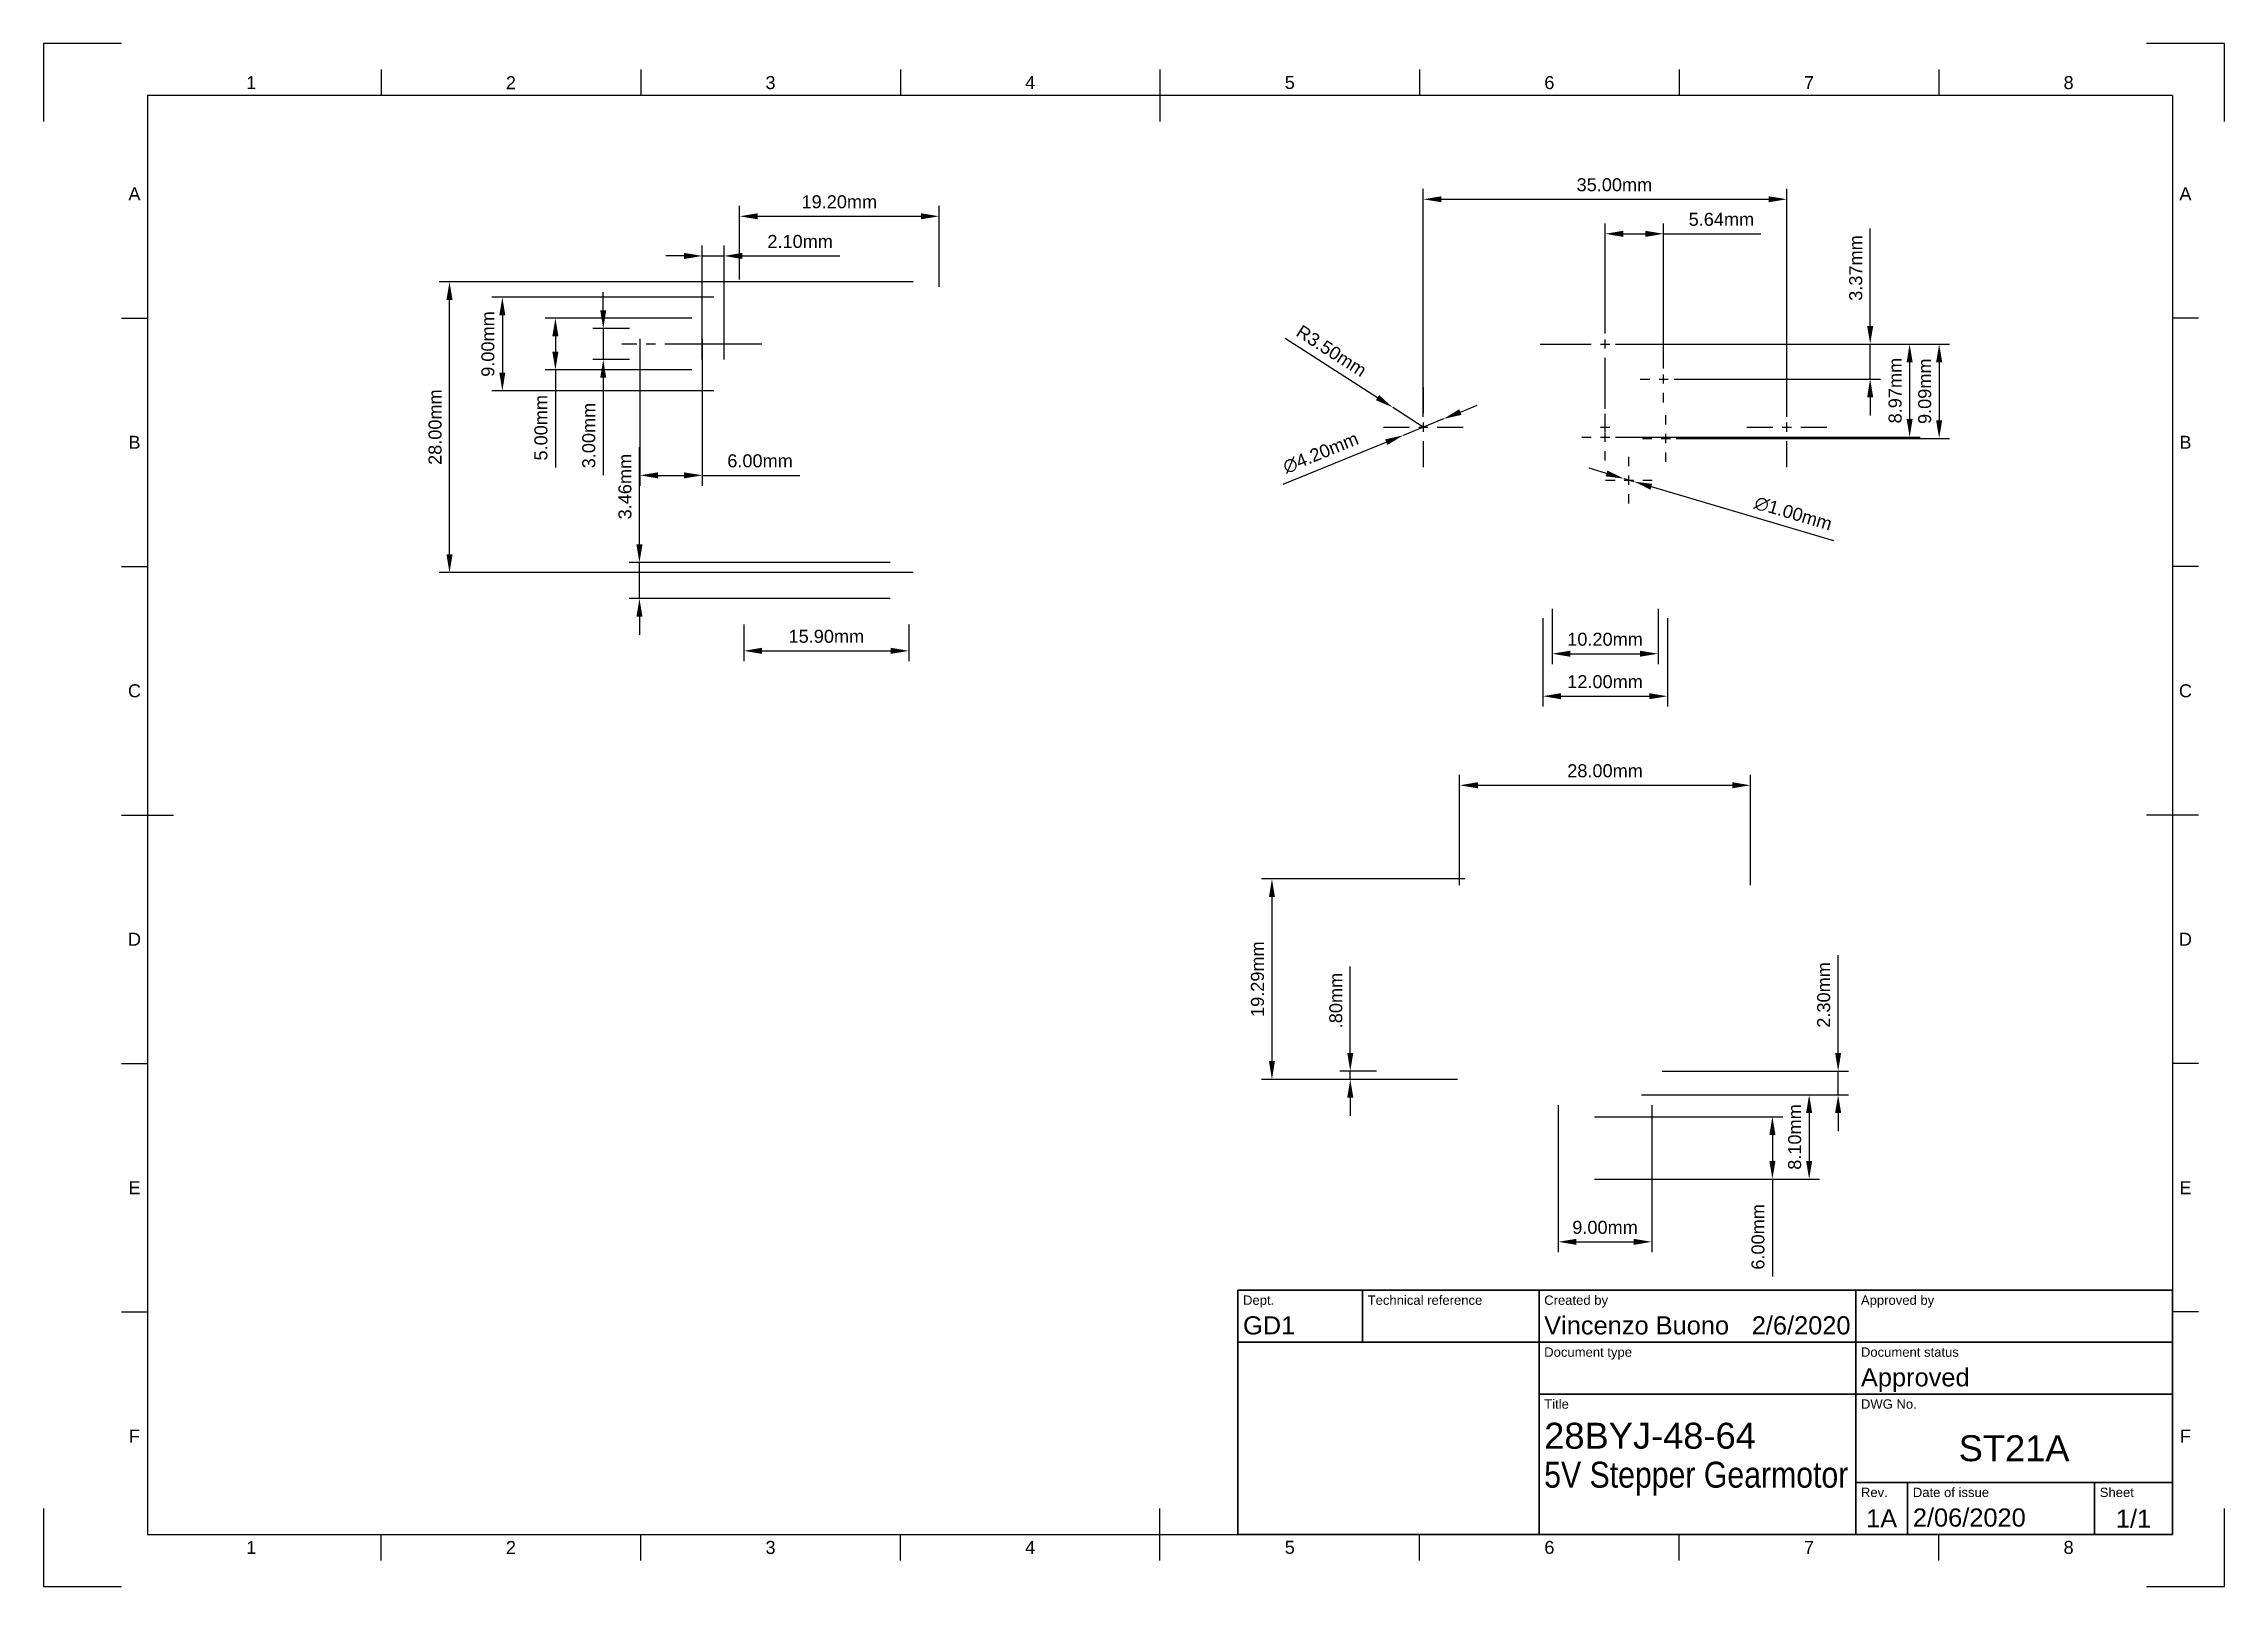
# Paper-space layout 'Sheet1' of a CAD drawing. Header units: millimetres. Extents: x 0 to 420, y 0 to 297.
import ezdxf
from ezdxf.enums import TextEntityAlignment as Align

# ---------------------------------------------------------------- set-up
doc = ezdxf.new("R2010")
doc.units = ezdxf.units.MM
doc.header["$LTSCALE"] = 0.75
doc.linetypes.add('CENTER2', pattern=[28.575, 19.05, -3.175, 3.175, -3.175])
for name, color, linetype, lineweight in [('Border', 7, 'Continuous', 25), ('Center Lines', 7, 'CENTER2', 25), ('Dimensions', 7, 'Continuous', 25), ('TitleBlock', 7, 'Continuous', 35)]:
    doc.layers.add(name, color=color, linetype=linetype, lineweight=lineweight)
doc.styles.add('FusionTitle', font='')
doc.styles.get("Standard").update_dxf_attribs({"font": 'arial.ttf'})
doc.styles.get('FusionTitle').set_extended_font_data('Arial Unicode MS')
doc.dimstyles.new('ISO-25', dxfattribs={"dimtxt": 2.5, "dimasz": 3.5, "dimexe": 2, "dimexo": 2, "dimgap": 1.5, "dimtad": 1, "dimzin": 4, "dimdsep": 46, "dimtxsty": 'Standard', "dimcen": 0, "dimclrd": 256, "dimclre": 256, "dimclrt": 256, "dimazin": 1, "dimtp": 0.1, "dimtm": 0.1, "dimtfac": 0.714, "dimtmove": 0, "dimatfit": 3, "dimfxl": 1, "dimtzin": 4, "dimarcsym": 0})

# ---------------------------------------------------------------- blocks, each defined once
blk = doc.blocks.new('ISO_A3_SHEET')
at = {"layer": 'Border'}
for p, q in [((15, 297), (0, 297)), ((0, 297), (0, 282)), ((420, 297), (405, 297)), ((420, 282), (420, 297)), ((65, 292), (65, 287)), ((115, 292), (115, 287)), ((165, 292), (165, 287)), ((215, 292), (215, 282)), ((265, 292), (265, 287)), ((315, 292), (315, 287)), ((365, 292), (365, 287)), ((410, 287), (20, 287)), ((20, 287), (20, 10)), ((410, 287), (410, 10)), ((15, 244.16666), (20, 244.16666)), ((415, 244.16666), (410, 244.16666)), ((15, 196.33333), (20, 196.33333)), ((415, 196.33333), (410, 196.33333)), ((15, 148.5), (25, 148.5)), ((415, 148.5), (405, 148.5)), ((15, 100.66667), (20, 100.66667)), ((415, 100.66667), (410, 100.66667)), ((15, 52.83334), (20, 52.83334)), ((415, 52.83334), (410, 52.83334)), ((0, 15), (0, 0)), ((215, 5), (215, 15)), ((420, 0), (420, 15)), ((20, 10), (410, 10)), ((65, 5), (65, 10)), ((115, 5), (115, 10)), ((165, 5), (165, 10)), ((265, 5), (265, 10)), ((315, 5), (315, 10)), ((365, 5), (365, 10)), ((0, 0), (15, 0)), ((405, 0), (420, 0))]:
    blk.add_line(p, q, dxfattribs=at)
at = {"layer": 'Border', "style": 'FusionTitle'}
for s, p in [('1', (40, 289.5)), ('2', (90, 289.5)), ('3', (140, 289.5)), ('4', (190, 289.5)), ('5', (240, 289.5)), ('6', (290, 289.5)), ('7', (340, 289.5)), ('8', (390, 289.5)), ('A', (17.5, 268.08333)), ('A', (412.5, 268.08333)), ('B', (17.5, 220.25)), ('B', (412.5, 220.25)), ('C', (17.5, 172.41667)), ('C', (412.5, 172.41667)), ('D', (17.5, 124.58334)), ('D', (412.5, 124.58334)), ('E', (17.5, 76.75001)), ('E', (412.5, 76.75001)), ('F', (17.5, 28.91668)), ('F', (412.5, 28.91668)), ('1', (40, 7.5)), ('2', (90, 7.5)), ('3', (140, 7.5)), ('4', (190, 7.5)), ('5', (240, 7.5)), ('6', (290, 7.5)), ('7', (340, 7.5)), ('8', (390, 7.5))]:
    blk.add_text(s, height=2.5, dxfattribs=at).set_placement(p, align=Align.MIDDLE)
blk = doc.blocks.new('*D19')
at = {"layer": 'Defpoints', "color": 0, "transparency": 16777216}
for p in [(335.72, 267.04), (265.72, 223.17), (335.72, 223.17)]:
    blk.add_point(p, dxfattribs=at)
at = {"layer": 'Dimensions', "lineweight": -2, "transparency": 16777216}
for p, q in [((265.72, 225.17), (265.72, 269.04)), ((335.72, 225.17), (335.72, 269.04)), ((269.22, 267.04), (332.22, 267.04))]:
    blk.add_line(p, q, dxfattribs=at)
at = {"layer": 'Dimensions', "transparency": 16777216}
for points in [[(269.22, 267.62), (269.22, 266.46), (265.72, 267.04)], [(332.22, 267.62), (332.22, 266.46), (335.72, 267.04)]]:
    blk.add_solid(points, dxfattribs=at)
at = {"layer": 'Dimensions', "transparency": 16777216, "insert": (302.52, 269.82), "char_height": 2.5, "attachment_point": 5}
blk.add_mtext('35.00mm', dxfattribs=at)
blk = doc.blocks.new('*D20')
at = {"layer": 'Defpoints', "color": 0, "transparency": 16777216}
for p in [(259.84, 226.96), (265.72, 223.17)]:
    blk.add_point(p, dxfattribs=at)
at = {"layer": 'Dimensions', "lineweight": -2, "transparency": 16777216}
for p, q in [((239.11, 240.29), (256.89, 228.85)), ((265.72, 223.17), (259.84, 226.96))]:
    blk.add_line(p, q, dxfattribs=at)
at = {"layer": 'Dimensions', "transparency": 16777216}
blk.add_solid([(257.21, 229.34), (256.58, 228.36), (259.84, 226.96)], dxfattribs=at)
at = {"layer": 'Dimensions', "transparency": 16777216, "insert": (248.03, 237.85), "char_height": 2.5, "attachment_point": 5, "rotation": 327.2517}
blk.add_mtext('R3.50mm', dxfattribs=at)
blk = doc.blocks.new('*D21')
at = {"layer": 'Defpoints', "color": 0, "transparency": 16777216}
for p in [(269.61, 224.76), (261.83, 221.59)]:
    blk.add_point(p, dxfattribs=at)
at = {"layer": 'Dimensions', "lineweight": -2, "transparency": 16777216}
for p, q in [((272.86, 226.08), (276.1, 227.4)), ((269.61, 224.76), (261.83, 221.59)), ((238.71, 212.18), (258.59, 220.27))]:
    blk.add_line(p, q, dxfattribs=at)
at = {"layer": 'Dimensions', "transparency": 16777216}
for points in [[(272.64, 226.62), (273.08, 225.54), (269.61, 224.76)], [(258.37, 220.81), (258.81, 219.73), (261.83, 221.59)]]:
    blk.add_solid(points, dxfattribs=at)
at = {"layer": 'Dimensions', "transparency": 16777216, "insert": (245.96, 218.2), "char_height": 2.5, "attachment_point": 5, "rotation": 22.1529}
blk.add_mtext('∅4.20mm', dxfattribs=at)
blk = doc.blocks.new('*D22')
at = {"layer": 'Defpoints', "color": 0, "transparency": 16777216}
for p in [(290.52, 190.17), (310.92, 190.17), (310.92, 179.55)]:
    blk.add_point(p, dxfattribs=at)
at = {"layer": 'Dimensions', "lineweight": -2, "transparency": 16777216}
for p, q in [((290.52, 188.17), (290.52, 177.55)), ((310.92, 188.17), (310.92, 177.55)), ((294.02, 179.55), (307.42, 179.55))]:
    blk.add_line(p, q, dxfattribs=at)
at = {"layer": 'Dimensions', "transparency": 16777216}
for points in [[(294.02, 180.13), (294.02, 178.96), (290.52, 179.55)], [(307.42, 180.13), (307.42, 178.96), (310.92, 179.55)]]:
    blk.add_solid(points, dxfattribs=at)
at = {"layer": 'Dimensions', "transparency": 16777216, "insert": (300.72, 182.32), "char_height": 2.5, "attachment_point": 5}
blk.add_mtext('10.20mm', dxfattribs=at)
blk = doc.blocks.new('*D23')
at = {"layer": 'Defpoints', "color": 0, "transparency": 16777216}
for p in [(288.72, 188.37), (312.72, 188.37), (312.72, 171.37)]:
    blk.add_point(p, dxfattribs=at)
at = {"layer": 'Dimensions', "lineweight": -2, "transparency": 16777216}
for p, q in [((288.72, 186.37), (288.72, 169.37)), ((312.72, 186.37), (312.72, 169.37)), ((292.22, 171.37), (309.22, 171.37))]:
    blk.add_line(p, q, dxfattribs=at)
at = {"layer": 'Dimensions', "transparency": 16777216}
for points in [[(292.22, 171.95), (292.22, 170.79), (288.72, 171.37)], [(309.22, 171.95), (309.22, 170.79), (312.72, 171.37)]]:
    blk.add_solid(points, dxfattribs=at)
at = {"layer": 'Dimensions', "transparency": 16777216, "insert": (300.72, 174.15), "char_height": 2.5, "attachment_point": 5}
blk.add_mtext('12.00mm', dxfattribs=at)
blk = doc.blocks.new('*D31')
at = {"layer": 'Defpoints', "color": 0, "transparency": 16777216}
for p in [(296.72, 90.41), (296.72, 78.41), (332.95, 78.41)]:
    blk.add_point(p, dxfattribs=at)
at = {"layer": 'Dimensions', "lineweight": -2, "transparency": 16777216}
for p, q in [((298.72, 90.41), (334.95, 90.41)), ((332.95, 86.91), (332.95, 81.91)), ((298.72, 78.41), (334.95, 78.41)), ((332.95, 78.41), (332.95, 59.65))]:
    blk.add_line(p, q, dxfattribs=at)
at = {"layer": 'Dimensions', "transparency": 16777216}
for points in [[(332.37, 86.91), (333.54, 86.91), (332.95, 90.41)], [(332.37, 81.91), (333.54, 81.91), (332.95, 78.41)]]:
    blk.add_solid(points, dxfattribs=at)
at = {"layer": 'Dimensions', "transparency": 16777216, "insert": (330.18, 67.28), "char_height": 2.5, "attachment_point": 5, "rotation": 90}
blk.add_mtext('6.00mm', dxfattribs=at)
blk = doc.blocks.new('*D32')
at = {"layer": 'Defpoints', "color": 0, "transparency": 16777216}
for p in [(305.72, 94.61), (305.72, 78.41), (340.03, 78.41)]:
    blk.add_point(p, dxfattribs=at)
at = {"layer": 'Dimensions', "lineweight": -2, "transparency": 16777216}
for p, q in [((307.72, 94.61), (342.03, 94.61)), ((340.03, 91.11), (340.03, 81.91)), ((307.72, 78.41), (342.03, 78.41))]:
    blk.add_line(p, q, dxfattribs=at)
at = {"layer": 'Dimensions', "transparency": 16777216}
for points in [[(339.44, 91.11), (340.61, 91.11), (340.03, 94.61)], [(339.44, 81.91), (340.61, 81.91), (340.03, 78.41)]]:
    blk.add_solid(points, dxfattribs=at)
at = {"layer": 'Dimensions', "transparency": 16777216, "insert": (337.25, 86.51), "char_height": 2.5, "attachment_point": 5, "rotation": 90}
blk.add_mtext('8.10mm', dxfattribs=at)
blk = doc.blocks.new('*D33')
at = {"layer": 'Defpoints', "color": 0, "transparency": 16777216}
for p in [(309.72, 99.21), (345.61, 99.21), (309.72, 94.61)]:
    blk.add_point(p, dxfattribs=at)
at = {"layer": 'Dimensions', "lineweight": -2, "transparency": 16777216}
for p, q in [((345.61, 102.71), (345.61, 121.5)), ((311.72, 99.21), (347.61, 99.21)), ((345.61, 94.61), (345.61, 99.21)), ((311.72, 94.61), (347.61, 94.61)), ((345.61, 91.11), (345.61, 87.61))]:
    blk.add_line(p, q, dxfattribs=at)
at = {"layer": 'Dimensions', "transparency": 16777216}
for points in [[(345.03, 102.71), (346.2, 102.71), (345.61, 99.21)], [(345.03, 91.11), (346.2, 91.11), (345.61, 94.61)]]:
    blk.add_solid(points, dxfattribs=at)
at = {"layer": 'Dimensions', "transparency": 16777216, "insert": (342.84, 113.86), "char_height": 2.5, "attachment_point": 5, "rotation": 90}
blk.add_mtext('2.30mm', dxfattribs=at)
blk = doc.blocks.new('*D34')
at = {"layer": 'Defpoints', "color": 0, "transparency": 16777216}
for p in [(251.65, 99.21), (258.72, 99.21), (258.72, 97.61)]:
    blk.add_point(p, dxfattribs=at)
at = {"layer": 'Dimensions', "lineweight": -2, "transparency": 16777216}
for p, q in [((251.65, 102.71), (251.65, 119.34)), ((256.72, 99.21), (249.65, 99.21)), ((256.72, 97.61), (249.65, 97.61)), ((251.65, 97.61), (251.65, 99.21)), ((251.65, 94.11), (251.65, 90.61))]:
    blk.add_line(p, q, dxfattribs=at)
at = {"layer": 'Dimensions', "transparency": 16777216}
for points in [[(251.07, 102.71), (252.24, 102.71), (251.65, 99.21)], [(251.07, 94.11), (252.24, 94.11), (251.65, 97.61)]]:
    blk.add_solid(points, dxfattribs=at)
at = {"layer": 'Dimensions', "transparency": 16777216, "insert": (248.88, 112.78), "char_height": 2.5, "attachment_point": 5, "rotation": 90}
blk.add_mtext('.80mm', dxfattribs=at)
blk = doc.blocks.new('*D35')
at = {"layer": 'Defpoints', "color": 0, "transparency": 16777216}
for p in [(328.72, 154.22), (272.72, 133.01), (328.72, 133.01)]:
    blk.add_point(p, dxfattribs=at)
at = {"layer": 'Dimensions', "lineweight": -2, "transparency": 16777216}
for p, q in [((272.72, 135.01), (272.72, 156.22)), ((328.72, 135.01), (328.72, 156.22)), ((276.22, 154.22), (325.22, 154.22))]:
    blk.add_line(p, q, dxfattribs=at)
at = {"layer": 'Dimensions', "transparency": 16777216}
for points in [[(276.22, 154.81), (276.22, 153.64), (272.72, 154.22)], [(325.22, 154.81), (325.22, 153.64), (328.72, 154.22)]]:
    blk.add_solid(points, dxfattribs=at)
at = {"layer": 'Dimensions', "transparency": 16777216, "insert": (300.72, 157), "char_height": 2.5, "attachment_point": 5}
blk.add_mtext('28.00mm', dxfattribs=at)
blk = doc.blocks.new('*D36')
at = {"layer": 'Defpoints', "color": 0, "transparency": 16777216}
for p in [(275.72, 136.19), (236.57, 97.61), (274.28, 97.61)]:
    blk.add_point(p, dxfattribs=at)
at = {"layer": 'Dimensions', "lineweight": -2, "transparency": 16777216}
for p, q in [((273.72, 136.19), (234.57, 136.19)), ((236.57, 132.69), (236.57, 101.11)), ((272.28, 97.61), (234.57, 97.61))]:
    blk.add_line(p, q, dxfattribs=at)
at = {"layer": 'Dimensions', "transparency": 16777216}
for points in [[(235.98, 132.69), (237.15, 132.69), (236.57, 136.19)], [(235.98, 101.11), (237.15, 101.11), (236.57, 97.61)]]:
    blk.add_solid(points, dxfattribs=at)
at = {"layer": 'Dimensions', "transparency": 16777216, "insert": (233.79, 116.9), "char_height": 2.5, "attachment_point": 5, "rotation": 90}
blk.add_mtext('19.29mm', dxfattribs=at)
blk = doc.blocks.new('*D37')
at = {"layer": 'Defpoints', "color": 0, "transparency": 16777216}
for p in [(291.72, 94.61), (309.72, 94.61), (309.72, 66.33)]:
    blk.add_point(p, dxfattribs=at)
at = {"layer": 'Dimensions', "lineweight": -2, "transparency": 16777216}
for p, q in [((291.72, 92.61), (291.72, 64.33)), ((309.72, 92.61), (309.72, 64.33)), ((295.22, 66.33), (306.22, 66.33))]:
    blk.add_line(p, q, dxfattribs=at)
at = {"layer": 'Dimensions', "transparency": 16777216}
for points in [[(295.22, 66.91), (295.22, 65.74), (291.72, 66.33)], [(306.22, 66.91), (306.22, 65.74), (309.72, 66.33)]]:
    blk.add_solid(points, dxfattribs=at)
at = {"layer": 'Dimensions', "transparency": 16777216, "insert": (300.72, 69.1), "char_height": 2.5, "attachment_point": 5}
blk.add_mtext('9.00mm', dxfattribs=at)
blk = doc.blocks.new('*D38')
at = {"layer": 'Defpoints', "color": 0, "transparency": 16777216}
for p in [(304.37, 213.26), (306.28, 212.69)]:
    blk.add_point(p, dxfattribs=at)
at = {"layer": 'Dimensions', "lineweight": -2, "transparency": 16777216}
for p, q in [((301.01, 214.25), (297.66, 215.25)), ((304.37, 213.26), (306.28, 212.69)), ((344.76, 201.26), (309.64, 211.69))]:
    blk.add_line(p, q, dxfattribs=at)
at = {"layer": 'Dimensions', "transparency": 16777216}
for points in [[(301.18, 214.81), (300.84, 213.7), (304.37, 213.26)], [(309.8, 212.25), (309.47, 211.13), (306.28, 212.69)]]:
    blk.add_solid(points, dxfattribs=at)
at = {"layer": 'Dimensions', "transparency": 16777216, "insert": (336.96, 206.55), "char_height": 2.5, "attachment_point": 5, "rotation": 343.4592}
blk.add_mtext('∅1.00mm', dxfattribs=at)
blk = doc.blocks.new('*U39')
at = {"layer": 'Center Lines', "color": 0, "linetype": 'Continuous', "ltscale": 0.75, "transparency": 16777216}
for p, q in [((-0.89, 0), (0.89, 0)), ((0, -0.89), (0, 0.89))]:
    blk.add_line(p, q, dxfattribs=at)
blk = doc.blocks.new('*D42')
at = {"layer": 'Defpoints', "color": 0, "transparency": 16777216}
for p in [(114.85, 242.17), (107.78, 236.17), (114.85, 236.17)]:
    blk.add_point(p, dxfattribs=at)
at = {"layer": 'Dimensions', "lineweight": -2, "transparency": 16777216}
for p, q in [((107.78, 245.67), (107.78, 249.17)), ((112.85, 242.17), (105.78, 242.17)), ((107.78, 242.17), (107.78, 236.17)), ((112.85, 236.17), (105.78, 236.17)), ((107.78, 232.67), (107.78, 213.93))]:
    blk.add_line(p, q, dxfattribs=at)
at = {"layer": 'Dimensions', "transparency": 16777216}
for points in [[(107.2, 245.67), (108.36, 245.67), (107.78, 242.17)], [(107.2, 232.67), (108.36, 232.67), (107.78, 236.17)]]:
    blk.add_solid(points, dxfattribs=at)
at = {"layer": 'Dimensions', "transparency": 16777216, "insert": (105, 221.55), "char_height": 2.5, "attachment_point": 5, "rotation": 90}
blk.add_mtext('3.00mm', dxfattribs=at)
blk = doc.blocks.new('*D43')
at = {"layer": 'Defpoints', "color": 0, "transparency": 16777216}
for p in [(126.85, 244.17), (98.57, 234.17), (126.85, 234.17)]:
    blk.add_point(p, dxfattribs=at)
at = {"layer": 'Dimensions', "lineweight": -2, "transparency": 16777216}
for p, q in [((124.85, 244.17), (96.57, 244.17)), ((98.57, 240.67), (98.57, 237.67)), ((124.85, 234.17), (96.57, 234.17)), ((98.57, 234.17), (98.57, 215.43))]:
    blk.add_line(p, q, dxfattribs=at)
at = {"layer": 'Dimensions', "transparency": 16777216}
for points in [[(97.98, 240.67), (99.15, 240.67), (98.57, 244.17)], [(97.98, 237.67), (99.15, 237.67), (98.57, 234.17)]]:
    blk.add_solid(points, dxfattribs=at)
at = {"layer": 'Dimensions', "transparency": 16777216, "insert": (95.79, 223.05), "char_height": 2.5, "attachment_point": 5, "rotation": 90}
blk.add_mtext('5.00mm', dxfattribs=at)
blk = doc.blocks.new('*D44')
at = {"layer": 'Defpoints', "color": 0, "transparency": 16777216}
for p in [(131.05, 248.17), (88.35, 230.17), (131.05, 230.17)]:
    blk.add_point(p, dxfattribs=at)
at = {"layer": 'Dimensions', "lineweight": -2, "transparency": 16777216}
for p, q in [((129.05, 248.17), (86.35, 248.17)), ((88.35, 244.67), (88.35, 233.67)), ((129.05, 230.17), (86.35, 230.17))]:
    blk.add_line(p, q, dxfattribs=at)
at = {"layer": 'Dimensions', "transparency": 16777216}
for points in [[(87.76, 244.67), (88.93, 244.67), (88.35, 248.17)], [(87.76, 233.67), (88.93, 233.67), (88.35, 230.17)]]:
    blk.add_solid(points, dxfattribs=at)
at = {"layer": 'Dimensions', "transparency": 16777216, "insert": (85.57, 239.17), "char_height": 2.5, "attachment_point": 5, "rotation": 90}
blk.add_mtext('9.00mm', dxfattribs=at)
blk = doc.blocks.new('*D45')
at = {"layer": 'Defpoints', "color": 0, "transparency": 16777216}
for p in [(114.85, 242.17), (126.85, 242.17), (126.85, 213.89)]:
    blk.add_point(p, dxfattribs=at)
at = {"layer": 'Dimensions', "lineweight": -2, "transparency": 16777216}
for p, q in [((114.85, 240.17), (114.85, 211.89)), ((126.85, 240.17), (126.85, 211.89)), ((118.35, 213.89), (123.35, 213.89)), ((126.85, 213.89), (145.61, 213.89))]:
    blk.add_line(p, q, dxfattribs=at)
at = {"layer": 'Dimensions', "transparency": 16777216}
for points in [[(118.35, 214.47), (118.35, 213.31), (114.85, 213.89)], [(123.35, 214.47), (123.35, 213.31), (126.85, 213.89)]]:
    blk.add_solid(points, dxfattribs=at)
at = {"layer": 'Dimensions', "transparency": 16777216, "insert": (137.98, 216.67), "char_height": 2.5, "attachment_point": 5}
blk.add_mtext('6.00mm', dxfattribs=at)
blk = doc.blocks.new('*D46')
at = {"layer": 'Defpoints', "color": 0, "transparency": 16777216}
for p in [(131.05, 256.13), (126.85, 234.17), (131.05, 234.17)]:
    blk.add_point(p, dxfattribs=at)
at = {"layer": 'Dimensions', "lineweight": -2, "transparency": 16777216}
for p, q in [((126.85, 236.17), (126.85, 258.13)), ((131.05, 236.17), (131.05, 258.13)), ((123.35, 256.13), (119.85, 256.13)), ((126.85, 256.13), (131.05, 256.13)), ((134.55, 256.13), (153.34, 256.13))]:
    blk.add_line(p, q, dxfattribs=at)
at = {"layer": 'Dimensions', "transparency": 16777216}
for points in [[(123.35, 256.71), (123.35, 255.54), (126.85, 256.13)], [(134.55, 256.71), (134.55, 255.54), (131.05, 256.13)]]:
    blk.add_solid(points, dxfattribs=at)
at = {"layer": 'Dimensions', "transparency": 16777216, "insert": (145.7, 258.9), "char_height": 2.5, "attachment_point": 5}
blk.add_mtext('2.10mm', dxfattribs=at)
blk = doc.blocks.new('*D47')
at = {"layer": 'Defpoints', "color": 0, "transparency": 16777216}
for p in [(172.45, 263.76), (134.05, 249.62), (172.45, 248.17)]:
    blk.add_point(p, dxfattribs=at)
at = {"layer": 'Dimensions', "lineweight": -2, "transparency": 16777216}
for p, q in [((134.05, 251.62), (134.05, 265.76)), ((172.45, 250.17), (172.45, 265.76)), ((137.55, 263.76), (168.95, 263.76))]:
    blk.add_line(p, q, dxfattribs=at)
at = {"layer": 'Dimensions', "transparency": 16777216}
for points in [[(137.55, 264.34), (137.55, 263.18), (134.05, 263.76)], [(168.95, 264.34), (168.95, 263.18), (172.45, 263.76)]]:
    blk.add_solid(points, dxfattribs=at)
at = {"layer": 'Dimensions', "transparency": 16777216, "insert": (153.25, 266.54), "char_height": 2.5, "attachment_point": 5}
blk.add_mtext('19.20mm', dxfattribs=at)
blk = doc.blocks.new('*D48')
at = {"layer": 'Defpoints', "color": 0, "transparency": 16777216}
for p in [(78.17, 251.17), (169.45, 251.17), (169.45, 195.17)]:
    blk.add_point(p, dxfattribs=at)
at = {"layer": 'Dimensions', "lineweight": -2, "transparency": 16777216}
for p, q in [((167.45, 251.17), (76.17, 251.17)), ((78.17, 198.67), (78.17, 247.67)), ((167.45, 195.17), (76.17, 195.17))]:
    blk.add_line(p, q, dxfattribs=at)
at = {"layer": 'Dimensions', "transparency": 16777216}
for points in [[(77.59, 247.67), (78.76, 247.67), (78.17, 251.17)], [(77.59, 198.67), (78.76, 198.67), (78.17, 195.17)]]:
    blk.add_solid(points, dxfattribs=at)
at = {"layer": 'Dimensions', "transparency": 16777216, "insert": (75.4, 223.17), "char_height": 2.5, "attachment_point": 5, "rotation": 90}
blk.add_mtext('28.00mm', dxfattribs=at)
blk = doc.blocks.new('*U49')
at = {"layer": 'Center Lines', "color": 0, "ltscale": 0.75, "transparency": 16777216}
for p, q in [((0, 2.68), (0, 7.7)), ((-7.7, 0), (-2.68, 0)), ((2.68, 0), (7.7, 0)), ((0, -7.7), (0, -2.68))]:
    blk.add_line(p, q, dxfattribs=at)
at = {"layer": 'Center Lines', "color": 0, "linetype": 'Continuous', "ltscale": 0.75, "transparency": 16777216}
for p, q in [((-0.89, 0), (0.89, 0)), ((0, -0.89), (0, 0.89))]:
    blk.add_line(p, q, dxfattribs=at)
blk = doc.blocks.new('*U50')
at = {"layer": 'Center Lines', "color": 0, "ltscale": 0.75, "transparency": 16777216}
for p, q in [((0, 2.68), (0, 7.7)), ((-7.7, 0), (-2.68, 0)), ((2.68, 0), (7.7, 0)), ((0, -7.7), (0, -2.68))]:
    blk.add_line(p, q, dxfattribs=at)
at = {"layer": 'Center Lines', "color": 0, "linetype": 'Continuous', "ltscale": 0.75, "transparency": 16777216}
for p, q in [((-0.89, 0), (0.89, 0)), ((0, -0.89), (0, 0.89))]:
    blk.add_line(p, q, dxfattribs=at)
blk = doc.blocks.new('*U51')
at = {"layer": 'Center Lines', "color": 0, "ltscale": 0.75, "transparency": 16777216}
for p, q in [((0, 2.68), (0, 4.5)), ((-4.5, 0), (-2.68, 0)), ((2.68, 0), (4.5, 0)), ((0, -4.5), (0, -2.68))]:
    blk.add_line(p, q, dxfattribs=at)
at = {"layer": 'Center Lines', "color": 0, "linetype": 'Continuous', "ltscale": 0.75, "transparency": 16777216}
for p, q in [((-0.89, 0), (0.89, 0)), ((0, -0.89), (0, 0.89))]:
    blk.add_line(p, q, dxfattribs=at)
blk = doc.blocks.new('*U52')
at = {"layer": 'Center Lines', "color": 0, "ltscale": 0.75, "transparency": 16777216}
for p, q in [((0, 2.68), (0, 4.5)), ((-4.5, 0), (-2.68, 0)), ((2.68, 0), (4.5, 0)), ((0, -4.5), (0, -2.68))]:
    blk.add_line(p, q, dxfattribs=at)
at = {"layer": 'Center Lines', "color": 0, "linetype": 'Continuous', "ltscale": 0.75, "transparency": 16777216}
for p, q in [((-0.89, 0), (0.89, 0)), ((0, -0.89), (0, 0.89))]:
    blk.add_line(p, q, dxfattribs=at)
blk = doc.blocks.new('*U53')
at = {"layer": 'Center Lines', "color": 0, "ltscale": 0.75, "transparency": 16777216}
for p, q in [((0, 2.68), (0, 4.5)), ((-4.5, 0), (-2.68, 0)), ((2.68, 0), (4.5, 0)), ((0, -4.5), (0, -2.68))]:
    blk.add_line(p, q, dxfattribs=at)
at = {"layer": 'Center Lines', "color": 0, "linetype": 'Continuous', "ltscale": 0.75, "transparency": 16777216}
for p, q in [((-0.89, 0), (0.89, 0)), ((0, -0.89), (0, 0.89))]:
    blk.add_line(p, q, dxfattribs=at)
blk = doc.blocks.new('*U54')
at = {"layer": 'Center Lines', "color": 0, "ltscale": 0.75, "transparency": 16777216}
for p, q in [((0, 2.68), (0, 4.5)), ((-4.5, 0), (-2.68, 0)), ((2.68, 0), (4.5, 0)), ((0, -4.5), (0, -2.68))]:
    blk.add_line(p, q, dxfattribs=at)
at = {"layer": 'Center Lines', "color": 0, "linetype": 'Continuous', "ltscale": 0.75, "transparency": 16777216}
for p, q in [((-0.89, 0), (0.89, 0)), ((0, -0.89), (0, 0.89))]:
    blk.add_line(p, q, dxfattribs=at)
blk = doc.blocks.new('*U55')
at = {"layer": 'Center Lines', "color": 0, "ltscale": 0.75, "transparency": 16777216}
blk.add_line((9.5, 0), (-9.5, 0), dxfattribs=at)
blk = doc.blocks.new('*U56')
at = {"layer": 'Center Lines', "color": 0, "ltscale": 0.75, "transparency": 16777216}
blk.add_line((5.4, 0), (-5.4, 0), dxfattribs=at)
blk = doc.blocks.new('*U57')
at = {"layer": 'Center Lines', "color": 0, "ltscale": 0.75, "transparency": 16777216}
for p, q in [((0, 2.68), (0, 4.5)), ((-4.5, 0), (-2.68, 0)), ((2.68, 0), (4.5, 0)), ((0, -4.5), (0, -2.68))]:
    blk.add_line(p, q, dxfattribs=at)
at = {"layer": 'Center Lines', "color": 0, "linetype": 'Continuous', "ltscale": 0.75, "transparency": 16777216}
for p, q in [((-0.89, 0), (0.89, 0)), ((0, -0.89), (0, 0.89))]:
    blk.add_line(p, q, dxfattribs=at)
blk = doc.blocks.new('*U58')
at = {"layer": 'Center Lines', "color": 0, "linetype": 'Continuous', "ltscale": 0.75, "transparency": 16777216}
for p, q in [((-0.89, 0), (0.89, 0)), ((0, -0.89), (0, 0.89))]:
    blk.add_line(p, q, dxfattribs=at)
blk = doc.blocks.new('*U59')
at = {"layer": 'Center Lines', "color": 0, "ltscale": 0.75, "transparency": 16777216}
for p, q in [((0, 2.68), (0, 11.18)), ((-11.18, 0), (-2.68, 0)), ((2.68, 0), (11.18, 0)), ((0, -11.18), (0, -2.68))]:
    blk.add_line(p, q, dxfattribs=at)
at = {"layer": 'Center Lines', "color": 0, "linetype": 'Continuous', "ltscale": 0.75, "transparency": 16777216}
for p, q in [((-0.89, 0), (0.89, 0)), ((0, -0.89), (0, 0.89))]:
    blk.add_line(p, q, dxfattribs=at)
blk = doc.blocks.new('*U60')
at = {"layer": 'Center Lines', "color": 0, "ltscale": 0.75, "transparency": 16777216}
for p, q in [((0, 2.68), (0, 12.5)), ((-12.5, 0), (-2.68, 0)), ((2.68, 0), (12.5, 0)), ((0, -12.5), (0, -2.68))]:
    blk.add_line(p, q, dxfattribs=at)
at = {"layer": 'Center Lines', "color": 0, "linetype": 'Continuous', "ltscale": 0.75, "transparency": 16777216}
for p, q in [((-0.89, 0), (0.89, 0)), ((0, -0.89), (0, 0.89))]:
    blk.add_line(p, q, dxfattribs=at)
blk = doc.blocks.new('*D62')
at = {"layer": 'Defpoints', "color": 0, "transparency": 16777216}
for p in [(114.75, 197.1), (165.05, 197.1), (165.05, 190.17)]:
    blk.add_point(p, dxfattribs=at)
at = {"layer": 'Dimensions', "lineweight": -2, "transparency": 16777216}
for p, q in [((114.75, 200.6), (114.75, 219.34)), ((163.05, 197.1), (112.75, 197.1)), ((114.75, 190.17), (114.75, 197.1)), ((163.05, 190.17), (112.75, 190.17)), ((114.75, 186.67), (114.75, 183.17))]:
    blk.add_line(p, q, dxfattribs=at)
at = {"layer": 'Dimensions', "transparency": 16777216}
for points in [[(114.17, 200.6), (115.34, 200.6), (114.75, 197.1)], [(114.17, 186.67), (115.34, 186.67), (114.75, 190.17)]]:
    blk.add_solid(points, dxfattribs=at)
at = {"layer": 'Dimensions', "transparency": 16777216, "insert": (111.97, 211.72), "char_height": 2.5, "attachment_point": 5, "rotation": 90}
blk.add_mtext('3.46mm', dxfattribs=at)
blk = doc.blocks.new('*D63')
at = {"layer": 'Defpoints', "color": 0, "transparency": 16777216}
for p in [(134.85, 187.17), (166.65, 187.17), (166.65, 180.1)]:
    blk.add_point(p, dxfattribs=at)
at = {"layer": 'Dimensions', "lineweight": -2, "transparency": 16777216}
for p, q in [((134.85, 185.17), (134.85, 178.1)), ((166.65, 185.17), (166.65, 178.1)), ((138.35, 180.1), (163.15, 180.1))]:
    blk.add_line(p, q, dxfattribs=at)
at = {"layer": 'Dimensions', "transparency": 16777216}
for points in [[(138.35, 180.69), (138.35, 179.52), (134.85, 180.1)], [(163.15, 180.69), (163.15, 179.52), (166.65, 180.1)]]:
    blk.add_solid(points, dxfattribs=at)
at = {"layer": 'Dimensions', "transparency": 16777216, "insert": (150.75, 182.88), "char_height": 2.5, "attachment_point": 5}
blk.add_mtext('15.90mm', dxfattribs=at)
blk = doc.blocks.new('*D64')
at = {"layer": 'Defpoints', "color": 0, "transparency": 16777216}
for p in [(300.72, 239.17), (300.72, 221.23), (359.38, 221.23)]:
    blk.add_point(p, dxfattribs=at)
at = {"layer": 'Dimensions', "lineweight": -2, "transparency": 16777216}
for p, q in [((302.72, 239.17), (361.38, 239.17)), ((359.38, 235.67), (359.38, 224.73)), ((302.72, 221.23), (361.38, 221.23))]:
    blk.add_line(p, q, dxfattribs=at)
at = {"layer": 'Dimensions', "transparency": 16777216}
for points in [[(358.8, 235.67), (359.96, 235.67), (359.38, 239.17)], [(358.8, 224.73), (359.96, 224.73), (359.38, 221.23)]]:
    blk.add_solid(points, dxfattribs=at)
at = {"layer": 'Dimensions', "transparency": 16777216, "insert": (356.6, 230.2), "char_height": 2.5, "attachment_point": 5, "rotation": 90}
blk.add_mtext('8.97mm', dxfattribs=at)
blk = doc.blocks.new('*D65')
at = {"layer": 'Defpoints', "color": 0, "transparency": 16777216}
for p in [(300.72, 239.17), (312.4, 220.99), (365.07, 220.99)]:
    blk.add_point(p, dxfattribs=at)
at = {"layer": 'Dimensions', "lineweight": -2, "transparency": 16777216}
for p, q in [((302.72, 239.17), (367.07, 239.17)), ((365.07, 235.67), (365.07, 224.49)), ((314.4, 220.99), (367.07, 220.99))]:
    blk.add_line(p, q, dxfattribs=at)
at = {"layer": 'Dimensions', "transparency": 16777216}
for points in [[(364.48, 235.67), (365.65, 235.67), (365.07, 239.17)], [(364.48, 224.49), (365.65, 224.49), (365.07, 220.99)]]:
    blk.add_solid(points, dxfattribs=at)
at = {"layer": 'Dimensions', "transparency": 16777216, "insert": (362.29, 230.08), "char_height": 2.5, "attachment_point": 5, "rotation": 90}
blk.add_mtext('9.09mm', dxfattribs=at)
blk = doc.blocks.new('*D66')
at = {"layer": 'Defpoints', "color": 0, "transparency": 16777216}
for p in [(300.72, 239.17), (312, 232.43), (351.78, 232.43)]:
    blk.add_point(p, dxfattribs=at)
at = {"layer": 'Dimensions', "lineweight": -2, "transparency": 16777216}
for p, q in [((351.78, 242.67), (351.78, 261.42)), ((302.72, 239.17), (353.78, 239.17)), ((351.78, 232.43), (351.78, 239.17)), ((314, 232.43), (353.78, 232.43)), ((351.78, 228.93), (351.78, 225.43))]:
    blk.add_line(p, q, dxfattribs=at)
at = {"layer": 'Dimensions', "transparency": 16777216}
for points in [[(351.2, 242.67), (352.37, 242.67), (351.78, 239.17)], [(351.2, 228.93), (352.37, 228.93), (351.78, 232.43)]]:
    blk.add_solid(points, dxfattribs=at)
at = {"layer": 'Dimensions', "transparency": 16777216, "insert": (349.01, 253.8), "char_height": 2.5, "attachment_point": 5, "rotation": 90}
blk.add_mtext('3.37mm', dxfattribs=at)
blk = doc.blocks.new('*D67')
at = {"layer": 'Defpoints', "color": 0, "transparency": 16777216}
for p in [(312, 260.39), (300.72, 239.17), (312, 232.43)]:
    blk.add_point(p, dxfattribs=at)
at = {"layer": 'Dimensions', "lineweight": -2, "transparency": 16777216}
for p, q in [((300.72, 241.17), (300.72, 262.39)), ((312, 234.43), (312, 262.39)), ((304.22, 260.39), (308.5, 260.39)), ((312, 260.39), (330.75, 260.39))]:
    blk.add_line(p, q, dxfattribs=at)
at = {"layer": 'Dimensions', "transparency": 16777216}
for points in [[(304.22, 260.97), (304.22, 259.8), (300.72, 260.39)], [(308.5, 260.97), (308.5, 259.8), (312, 260.39)]]:
    blk.add_solid(points, dxfattribs=at)
at = {"layer": 'Dimensions', "transparency": 16777216, "insert": (323.13, 263.16), "char_height": 2.5, "attachment_point": 5}
blk.add_mtext('5.64mm', dxfattribs=at)
blk = doc.blocks.new('ISO_TITLEBLOCK 2')
at = {"layer": 'TitleBlock'}
for p, q in [((0, 47), (-180, 47)), ((-180, 47), (-180, 0)), ((-156, 37), (-156, 47)), ((-122, 0), (-122, 47)), ((-61, 0), (-61, 47)), ((0, 0), (0, 47)), ((-180, 37), (0, 37)), ((-122, 27), (0, 27)), ((-61, 10), (0, 10)), ((-51, 0), (-51, 10)), ((-15, 0), (-15, 10)), ((-180, 0), (0, 0))]:
    blk.add_line(p, q, dxfattribs=at)
at = {"layer": 'TitleBlock', "style": 'FusionTitle'}
for s, p in [('Dept.', (-179, 46)), ('Technical reference', (-155, 46)), ('Created by', (-121, 46)), ('Approved by', (-60, 46)), ('Document type', (-121, 36)), ('Document status', (-60, 36)), ('Title', (-121, 26)), ('DWG No.', (-60, 26)), ('Rev.', (-60, 9)), ('Date of issue', (-50, 9)), ('Sheet', (-14, 9))]:
    blk.add_text(s, height=1.8, dxfattribs=at).set_placement(p, align=Align.TOP_LEFT)
for tag, p, height in [('DEPT', (-179, 38.5), 3.5), ('TECHNICAL_REFERENCE', (-155, 38.5), 3.5), ('CREATED_BY', (-121, 38.5), 3.5), ('APPROVED_BY', (-60, 38.5), 3.5), ('DOCUMENT_TYPE', (-121, 28.5), 3.5), ('DOCUMENT_STATUS', (-60, 28.5), 3.5), ('TITLE_1', (-121, 16.5), 5), ('TITLE_2', (-121, 9), 5), ('TITLE_3', (-121, 1.5), 5), ('DATE_OF_ISSUE', (-50, 1.5), 3.5)]:
    blk.add_attdef(tag, p, '', height=height, dxfattribs=at)
for tag, p in [('CREATED_DATE', (-62, 38.5)), ('APPROVED_DATE', (-1, 38.5))]:
    blk.add_attdef(tag, text='', height=3.5, dxfattribs=at).set_placement(p, align=Align.RIGHT)
for tag, height, p in [('DRAWING_NUMBER', 5, (-30.5, 16.6)), ('REV', 3.5, (-56, 3.1)), ('SHEET', 3.5, (-7.5, 3.1))]:
    blk.add_attdef(tag, text='', height=height, dxfattribs=at).set_placement(p, align=Align.MIDDLE)

psp = doc.layouts.new('Sheet1')

# ---------------------------------------------------------------- block references
at = {"layer": 'Border'}
psp.add_blockref('ISO_A3_SHEET', (0, 0), dxfattribs=at)
at = {"layer": 'Center Lines', "ltscale": 0.75}
for name, p in [('*U60', (300.724, 239.174)), ('*U59', (300.724, 239.174)), ('*U57', (300.724, 239.174)), ('*U58', (300.724, 239.174)), ('*U55', (120.852, 239.174)), ('*U56', (132.952, 239.174)), ('*U54', (312.004, 232.434)), ('*U49', (265.724, 223.174)), ('*U50', (335.724, 223.174)), ('*U52', (300.724, 221.234)), ('*U39', (300.724, 223.174)), ('*U51', (312.404, 220.994)), ('*U53', (305.324, 212.974))]:
    psp.add_blockref(name, p, dxfattribs=at)
at = {"layer": 'TitleBlock'}
ref = psp.add_blockref('ISO_TITLEBLOCK 2', (410, 10), dxfattribs=at)
ref.add_attrib('DATE_OF_ISSUE', '2/06/2020', (360, 11.5), dxfattribs={"height": 3.5, "style": 'FusionTitle'})
ref.add_attrib('REV', '1A', dxfattribs={"height": 3.5, "style": 'FusionTitle'}).set_placement((354, 13.1), align=Align.MIDDLE)
ref.add_attrib('DOCUMENT_STATUS', 'Approved', (350, 38.5), dxfattribs={"height": 3.5, "style": 'FusionTitle'})
ref.add_attrib('CREATED_DATE', '2/6/2020', dxfattribs={"height": 3.5, "style": 'FusionTitle'}).set_placement((348, 48.5), align=Align.RIGHT)
ref.add_attrib('SHEET', '1/1', dxfattribs={"height": 3.5, "style": 'FusionTitle'}).set_placement((402.5, 13.1), align=Align.MIDDLE)
ref.add_attrib('TITLE_2', '5V Stepper Gearmotor', (289, 19), dxfattribs={"height": 5, "style": 'FusionTitle', "width": 0.83364})
ref.add_attrib('DRAWING_NUMBER', 'ST21A', dxfattribs={"height": 5, "style": 'FusionTitle'}).set_placement((379.5, 26.6), align=Align.MIDDLE)
ref.add_attrib('TITLE_1', '28BYJ-48-64 ', (289, 26.5), dxfattribs={"height": 5, "style": 'FusionTitle'})
ref.add_attrib('CREATED_BY', 'Vincenzo Buono', (289, 48.5), dxfattribs={"height": 3.5, "style": 'FusionTitle'})
ref.add_attrib('DEPT', 'GD1', (231, 48.5), dxfattribs={"height": 3.5, "style": 'FusionTitle'})

# ---------------------------------------------------------------- dimensions: what is measured, and where the dimension line sits
at = {"layer": 'Dimensions'}
for base, p1, p2, angle, picture, middle, dimtype in [((335.724, 267.039), (265.724, 223.174), (335.724, 223.174), 0, '*D19', (302.523, 267.039), 161), ((131.052, 256.127), (126.852, 234.174), (131.052, 234.174), 0, '*D46', (145.696, 256.127), 161), ((351.783, 232.434), (300.724, 239.174), (312.004, 232.434), 90, '*D66', (351.783, 253.796), 160)]:
    dim = psp.add_linear_dim(base=base, p1=p1, p2=p2, angle=angle, dimstyle='ISO-25', override={"dimlfac": -0.5, "dimpost": 'mm'}, dxfattribs=at)
    dim.commit()
    dim.dimension.update_dxf_attribs({"geometry": picture, "text_midpoint": middle, "dimtype": dimtype})
for base, p1, p2, picture, middle in [((172.452, 263.761), (134.052, 249.619), (172.452, 248.174), '*D47', (153.252, 266.538)), ((312.004, 260.387), (300.724, 239.174), (312.004, 232.434), '*D67', (323.127, 263.163)), ((166.652, 180.103), (134.852, 187.174), (166.652, 187.174), '*D63', (150.752, 182.879))]:
    dim = psp.add_linear_dim(base=base, p1=p1, p2=p2, dimstyle='ISO-25', override={"dimlfac": -0.5, "dimpost": 'mm', "dimclrd": 256, "dimclre": 256}, dxfattribs=at)
    dim.commit()
    dim.dimension.update_dxf_attribs({"geometry": picture, "text_midpoint": middle})
for base, p1, p2, picture, middle in [((78.173, 251.174), (169.452, 195.174), (169.452, 251.174), '*D48', (75.396, 223.174)), ((359.381, 221.234), (300.724, 239.174), (300.724, 221.234), '*D64', (356.604, 230.204)), ((365.068, 220.994), (300.724, 239.174), (312.404, 220.994), '*D65', (362.291, 230.084)), ((114.752, 197.098), (165.052, 190.174), (165.052, 197.098), '*D62', (111.975, 211.72)), ((236.568, 97.612), (275.724, 136.192), (274.279, 97.612), '*D36', (233.791, 116.902))]:
    dim = psp.add_linear_dim(base=base, p1=p1, p2=p2, angle=90, dimstyle='ISO-25', override={"dimlfac": -0.5, "dimpost": 'mm', "dimclrd": 256, "dimclre": 256}, dxfattribs=at)
    dim.commit()
    dim.dimension.update_dxf_attribs({"geometry": picture, "text_midpoint": middle})
for p1, p2, distance, picture, middle in [((131.052, 248.174), (131.052, 230.174), -42.705, '*D44', (85.571, 239.174)), ((114.852, 242.174), (114.852, 236.174), -7.071, '*D42', (105.004, 221.552)), ((126.852, 244.174), (126.852, 234.174), -28.284, '*D43', (95.791, 223.051)), ((114.852, 242.174), (126.852, 242.174), -28.284, '*D45', (137.982, 216.666)), ((290.524, 190.174), (310.924, 190.174), -10.628, '*D22', (300.724, 182.322)), ((288.724, 188.374), (312.724, 188.374), -17.005, '*D23', (300.724, 174.145)), ((272.724, 133.012), (328.724, 133.012), 21.213, '*D35', (300.724, 157.001)), ((258.724, 97.612), (258.724, 99.212), 7.071, '*D34', (248.877, 112.777)), ((309.724, 94.612), (309.724, 99.212), -35.89, '*D33', (342.837, 113.856)), ((291.724, 94.612), (309.724, 94.612), -28.284, '*D37', (300.724, 69.104)), ((305.724, 94.612), (305.724, 78.412), 34.302, '*D32', (337.249, 86.512)), ((296.724, 90.412), (296.724, 78.412), 36.231, '*D31', (330.178, 67.282))]:
    dim = psp.add_aligned_dim(p1=p1, p2=p2, distance=distance, dimstyle='ISO-25', override={"dimlfac": -0.5, "dimpost": 'mm', "dimclrd": 256, "dimclre": 256}, dxfattribs=at)
    dim.commit()
    dim.dimension.update_dxf_attribs({"geometry": picture, "text_midpoint": middle})
dim = psp.add_radius_dim(center=(265.724, 223.174), mpoint=(259.837, 226.96), dimstyle='ISO-25', override={"dimlfac": -0.5, "dimpost": 'mm', "dimse1": 1, "dimclrd": 256, "dimclre": 256}, dxfattribs=at)
dim.commit()
dim.dimension.update_dxf_attribs({"geometry": '*D20', "text_midpoint": (246.532, 235.518), "dimtype": 164})
dim = psp.add_diameter_dim_2p(p1=(269.614, 224.757), p2=(261.834, 221.59), dimstyle='ISO-25', override={"dimlfac": -0.5, "dimpost": 'mm', "dimclrd": 256, "dimclre": 256}, dxfattribs=at)
dim.commit()
dim.dimension.update_dxf_attribs({"geometry": '*D21', "text_midpoint": (247.031, 215.563)})
dim = psp.add_diameter_dim_2p(p1=(304.365, 213.258), p2=(306.283, 212.689), dimstyle='ISO-25', override={"dimlfac": -0.5, "dimpost": 'mm', "dimclrd": 256, "dimclre": 256}, dxfattribs=at)
dim.commit()
dim.dimension.update_dxf_attribs({"geometry": '*D38', "text_midpoint": (336.152, 203.818), "dimtype": 163})

doc.saveas('drawing.dxf')
